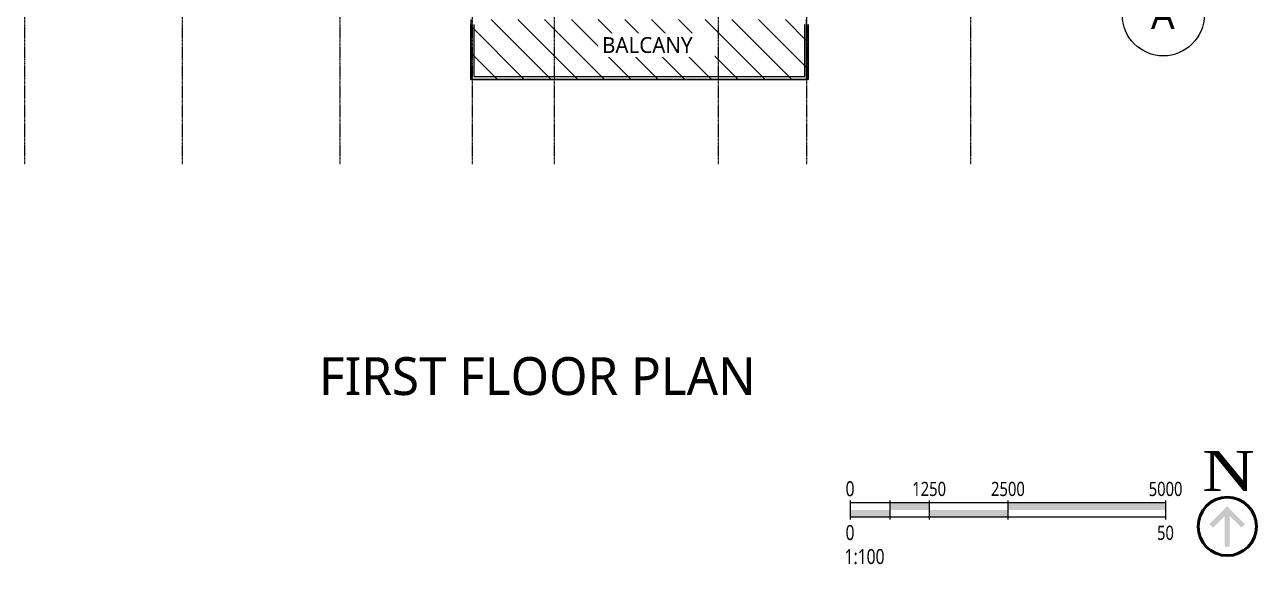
# Model space of a CAD drawing. Header units: millimetres. Extents: x -8641 to 14165, y -11087 to 14562.
# Drawn here: x -5369 to 14165, y -11087 to -2532 of the extents above; entities that cross this region are included whole.
import ezdxf

# ---------------------------------------------------------------- set-up
doc = ezdxf.new("R2010")
doc.units = ezdxf.units.MM
doc.linetypes.add('Grid Line 12_5mm', pattern=[21.5, 12.5, -3, 3, -3])
for name, color, linetype, lineweight in [('A-ANNO-NOTE', 131, 'Continuous', 9), ('A-DETL-GENF', 92, 'Continuous', 9), ('A-DETL-THIN', 151, 'Continuous', 9), ('A-FLOR-HRAL', 11, 'Continuous', 9), ('G-ANNO-TEXT', 231, 'Continuous', 9), ('S-GRID', 1, 'Continuous', 9), ('S-GRID-IDEN', 1, 'Continuous', 9)]:
    doc.layers.add(name, color=color, linetype=linetype, lineweight=lineweight)
doc.styles.add('Georgia', font='georgia.ttf', dxfattribs={"width": 1.2, "height": 6.35})
doc.styles.add('Trebuchet MS_1', font='trebuc.ttf', dxfattribs={"height": 450})
doc.styles.add('Trebuchet MS_3', font='trebuc.ttf', dxfattribs={"height": 250})
doc.styles.add('Trebuchet MS_4', font='trebuc.ttf', dxfattribs={"width": 0.8, "height": 2.38125})
doc.styles.add('Trebuchet MS_5', font='trebuc.ttf', dxfattribs={"width": 0.8, "height": 2.25})
doc.styles.add('Trebuchet MS_6', font='trebuc.ttf', dxfattribs={"height": 600})

# ---------------------------------------------------------------- blocks, each defined once
blk = doc.blocks.new('Top Rail Type - Top Rail_Internal_-1708427-L2 - Architectural')
at = {"layer": 'A-FLOR-HRAL'}
for p, q in [((1706, -3403), (1706, -2528)), ((1756, -2528), (1756, -3353)), ((7006, -3353), (7006, -2528)), ((7056, -2528), (7056, -3403)), ((7056, -3403), (1706, -3403)), ((1756, -3353), (7006, -3353))]:
    blk.add_line(p, q, dxfattribs=at)
blk = doc.blocks.new('Top Rail Type - Top Rail_Internal_-V4-L2 - Architectural')
at = {"layer": 'A-FLOR-HRAL'}
for p, q in [((1706, -2528), (1706, -3403)), ((1756, -2528), (1756, -3353)), ((7006, -3353), (7006, -2528)), ((7056, -3403), (7056, -2528)), ((1706, -3403), (7056, -3403)), ((1756, -3353), (7006, -3353))]:
    blk.add_line(p, q, dxfattribs=at)
blk = doc.blocks.new('Grid - M_Grid Head - Circle-50561-L2 - Architectural')
at = {"layer": 'S-GRID-IDEN'}
blk.add_circle((0, 0), 6.5, dxfattribs=at)
blk = doc.blocks.new('M_GA_Graphic Scale - w Scale Label-615682-L2 - Architectural')
at = {"layer": 'A-ANNO-NOTE'}
h = blk.add_hatch(color=256, dxfattribs=at)
h.paths.add_polyline_path([(25, -1.12), (12.5, -1.12), (12.5, 0), (25, 0)])
h.paths.add_polyline_path([(6.25, -1.12), (0, -1.12), (0, 0), (6.25, 0)])
h = blk.add_hatch(color=256, dxfattribs=at)
h.paths.add_polyline_path([(50, 0), (25, 0), (25, 1.12), (50, 1.12)])
h.paths.add_polyline_path([(12.5, 0), (6.25, 0), (6.25, 1.12), (12.5, 1.12)])
for p, q in [((0, 1.52), (0, -1.52)), ((50, 1.12), (0, 1.12)), ((6.25, 1.52), (6.25, -1.52)), ((12.5, 1.52), (12.5, -1.52)), ((25, 1.52), (25, -1.52)), ((50, 1.52), (50, -1.52)), ((50, 1.12), (50, -1.12)), ((50, -1.12), (0, -1.12))]:
    blk.add_line(p, q, dxfattribs=at)
at = {"layer": 'A-ANNO-NOTE', "attachment_point": 1}
for s, insert, char_height, width, style in [('0', (-0.75, 4.55), 2.38, 1.7316, 'Trebuchet MS_4'), ('1250', (9.82, 4.46), 2.25, 6.4135, 'Trebuchet MS_5'), ('2500', (22.32, 4.46), 2.25, 6.4135, 'Trebuchet MS_5'), ('5000', (47.32, 4.46), 2.25, 6.4135, 'Trebuchet MS_5'), ('0', (-0.75, -2.39), 2.38, 1.7316, 'Trebuchet MS_4'), ('50', (48.64, -2.49), 2.25, 3.2067, 'Trebuchet MS_5'), ('1:100', (-0.91, -6.19), 2.381, 8.1451, 'Trebuchet MS_4')]:
    blk.add_mtext(s, dxfattribs=dict(at, insert=insert, char_height=char_height, width=width, style=style))
blk = doc.blocks.new('M_North Arrow w Rotation - Circle-1716250-L2 - Architectural')
at = {"layer": 'A-ANNO-NOTE'}
blk.add_hatch(color=256, dxfattribs=at).paths.add_polyline_path([(-2.83, 0.37), (0, 3.2), (2.83, 0.37), (2.26, -0.19), (0.4, 1.67), (0.4, -3.2), (-0.4, -3.2), (-0.4, 1.67), (-2.26, -0.19)])
at = {"layer": 'A-ANNO-NOTE', "lineweight": 50}
blk.add_circle((0, 0), 4.62, dxfattribs=at)
at = {"layer": 'A-ANNO-NOTE', "insert": (-3.97, 11.97), "char_height": 6.35, "width": 10.2937, "attachment_point": 1, "style": 'Georgia'}
blk.add_mtext('N', dxfattribs=at)

msp = doc.modelspace()

# ---------------------------------------------------------------- hatches: boundary and pattern name
at = {"layer": 'A-DETL-GENF'}
h = msp.add_hatch(dxfattribs=at)
h.set_pattern_fill('FP_2', style=0, pattern_type=2)
h.set_pattern_definition([(135, (0, 0), (-212.132, -212.132), [])])
h.paths.add_polyline_path([(7030.5, -3402.6), (7030.5, -2452.6), (1705.5, -2452.6), (1705.5, -3402.6), (2577.8, -3402.6)])

# ---------------------------------------------------------------- linework, layer by layer
at = {"layer": 'A-DETL-THIN'}
for p, q in [((1705.5, -2452.6), (1705.5, -3402.6)), ((7030.5, -3402.6), (7030.5, -2452.6)), ((1705.5, -3402.6), (7030.5, -3402.6))]:
    msp.add_line(p, q, dxfattribs=at)
at = {"layer": 'S-GRID', "linetype": 'Grid Line 12_5mm'}
for p, q in [((-5369.5, 13262.1), (-5369.5, -4744.3)), ((-2869.5, 13262.1), (-2869.5, -4744.3)), ((-369.5, 13262.1), (-369.5, -4744.3)), ((1730.5, 13262.1), (1730.5, -4744.3)), ((3030.5, 13262.1), (3030.5, -4744.3)), ((5630.5, 13262.1), (5630.5, -4744.3)), ((7030.5, 13262.1), (7030.5, -4744.3)), ((9630.5, 13262.1), (9630.5, -4744.3))]:
    msp.add_line(p, q, dxfattribs=at)

# ---------------------------------------------------------------- block references
at = {"layer": 'A-ANNO-NOTE', "xscale": 100, "yscale": 100, "zscale": 100}
for name, p in [('M_North Arrow w Rotation - Circle-1716250-L2 - Architectural', (13703.5, -10486.6)), ('M_GA_Graphic Scale - w Scale Label-615682-L2 - Architectural', (7725, -10225.1))]:
    msp.add_blockref(name, p, dxfattribs=at)
at = {"layer": 'A-FLOR-HRAL'}
for name in ['Top Rail Type - Top Rail_Internal_-1708427-L2 - Architectural', 'Top Rail Type - Top Rail_Internal_-V4-L2 - Architectural']:
    msp.add_blockref(name, (0, 0), dxfattribs=at)
at = {"layer": 'S-GRID-IDEN', "xscale": 99.99999999999993, "yscale": 99.99999999999993, "zscale": 99.99999999999993, "rotation": 269.9999999999994}
msp.add_blockref('Grid - M_Grid Head - Circle-50561-L2 - Architectural', (12688.8, -2377.6), dxfattribs=at)

# ---------------------------------------------------------------- texts
at = {"layer": 'G-ANNO-TEXT', "color": 7, "insert": (-700.6, -7803.3), "char_height": 600, "width": 8537.972, "attachment_point": 1, "style": 'Trebuchet MS_6', "bg_fill": 3, "box_fill_scale": 1.25, "bg_fill_color": 256, "bg_fill_true_color": 13158600, "bg_fill_transparency": 0}
msp.add_mtext('FIRST FLOOR PLAN', dxfattribs=at)

# ---------------------------------------------------------------- next in the draw order: texts
at = {"layer": 'G-ANNO-TEXT', "color": 7, "insert": (3787.9, -2730.8), "char_height": 250, "width": 1723.628, "attachment_point": 1, "style": 'Trebuchet MS_3', "bg_fill": 3, "box_fill_scale": 1.25, "bg_fill_color": 256, "bg_fill_true_color": 13158600, "bg_fill_transparency": 0}
msp.add_mtext('BALCANY', dxfattribs=at)
at = {"layer": 'S-GRID-IDEN', "insert": (12494.2, -2149.1), "char_height": 450, "width": 456.962, "attachment_point": 1, "style": 'Trebuchet MS_1', "bg_fill": 3, "box_fill_scale": 1.25, "bg_fill_color": 256, "bg_fill_true_color": 13158600, "bg_fill_transparency": 0}
msp.add_mtext('A', dxfattribs=at)

doc.saveas('drawing.dxf')
